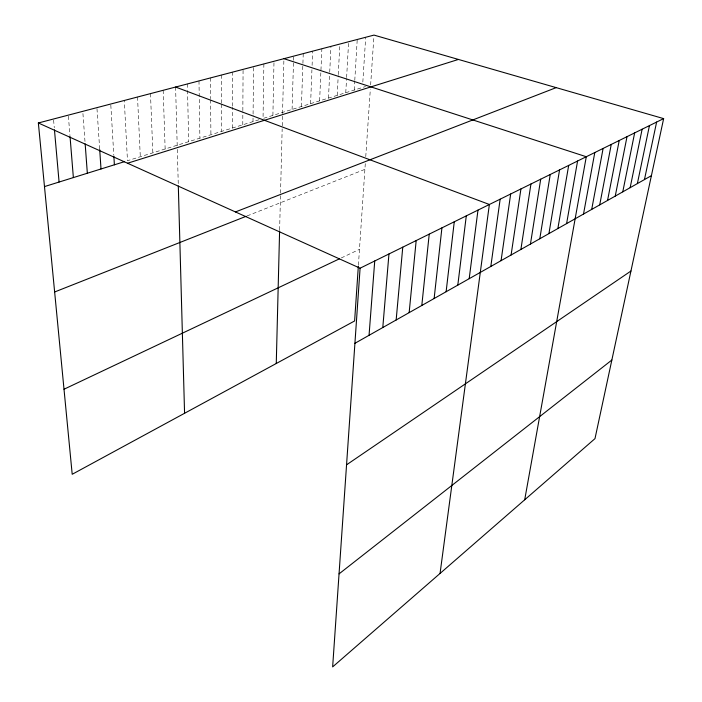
<?xml version="1.0" encoding="UTF-8"?>
<svg xmlns="http://www.w3.org/2000/svg" width="702" height="702" viewBox="0 0 702 702"><rect width="100%" height="100%" fill="white"/><g stroke="black" fill="none" stroke-linecap="round" stroke-linejoin="round"><path stroke-width="0.53" stroke-dasharray="3.51 2.63" d="M232.353 128.045L232.362 107.23M232.362 106.134L232.371 72.174M242.778 124.798L242.848 111.758M242.848 110.67L243.076 69.375M253.001 121.613L253.071 115.146M253.08 114.066L253.58 66.629M263.882 63.926L263.039 118.48L365.531 86.539M272.894 115.409L273.999 61.285M279.624 229.931L282.16 128.878M282.239 125.825L283.924 58.678M292.085 109.433L293.673 56.134M301.43 106.52L302.869 64.417M302.913 63.338L303.246 53.624M310.609 103.659L311.925 69.752M312.092 65.383L312.644 51.167M319.621 100.851L321.876 48.745M328.492 98.087L329.668 73.306M329.721 72.227L330.949 46.376M337.206 95.375L338.224 75.711M338.276 74.623L339.856 44.042M345.77 92.699L346.56 78.606M346.621 77.527L348.622 41.743M354.194 90.075L354.712 81.467M354.773 80.388L357.23 39.496M362.829 82.037L365.689 37.276M358.406 265.145L365.33 163.013M365.76 156.66L370.34 89.119M370.63 84.96L373.859 37.267M341.286 257.95L359.477 249.333M247.148 215.9L364.9 169.357M259.02 119.735L127.474 160.723L124.289 100.474M53.598 120.095L54.273 127.703M68.392 116.207L69.963 135.591M82.933 113.513L85.012 141.743M96.99 108.713L99.71 149.605M110.819 105.107L113.794 155.037M137.531 97.008L140.295 156.73M150.482 93.612L152.852 152.817M163.171 90.295L165.145 148.991M175.597 87.039L177.281 148.341M177.308 149.377L178.255 183.775M187.408 83.95L187.522 89.391M187.548 90.479L188.662 141.664M198.982 80.923L199.903 138.154M210.328 77.948L210.547 98.692M210.556 99.781L210.925 134.723M221.455 75.035L221.604 103.194M221.604 104.273L221.744 131.353"/><path stroke-width="1.05" d="M276.263 363.504L279.598 230.958M358.336 266.19L354.615 320.963L72.201 474.289L38.356 122.973L374.008 35.1L663.644 118.612L594.989 438.627L332.643 666.9L360.091 268.199L663.644 118.612M369.05 335.319L374.736 260.977M382.792 327.544L388.952 253.975M396.156 319.989L402.764 247.165M409.152 312.636L416.181 240.558M421.805 305.484L429.229 234.126M434.126 298.517L441.918 227.869M446.121 291.734L454.264 221.788M457.809 285.126L466.286 215.865M469.19 278.694L477.983 210.1M440.057 573.429L489.373 204.484L175.597 87.039M490.812 266.47L500.157 199.175M501.07 260.661L510.67 193.998M511.091 254.993L520.928 188.943M520.884 249.464L530.94 184.003M530.449 244.05L540.707 179.185M539.794 238.768L550.254 174.491M548.929 233.599L559.573 169.893M557.862 228.554L568.681 165.409M566.602 223.613L577.588 161.021M524.701 499.78L586.284 156.73L283.924 58.678M583.511 214.049L594.796 152.536M591.698 209.415L603.115 148.438M599.71 204.887L611.258 144.428M607.555 200.447L619.225 140.497M615.242 196.104L627.018 136.653M622.771 191.848L634.652 132.897M630.15 187.68L642.128 129.212M637.372 183.591L649.447 125.605M644.462 179.58L656.624 122.069M339.048 573.885L611.854 360.029M346.551 464.829L630.949 271.025M354.914 343.304L651.412 175.658M64.005 389.241L339.329 258.871M54.633 291.979L246.174 216.286M235.433 211.934L556.203 87.627M127.545 163.233L458.432 59.442M44.48 186.592L124.456 161.671M38.356 122.973L360.091 268.199M54.458 129.87L59.082 182.037M70.051 136.671L73.368 177.588M85.17 143.919L87.338 173.236M99.71 149.605L101.009 168.971M113.864 156.125L114.382 164.803M178.317 185.942L184.573 413.285"/></g></svg>
